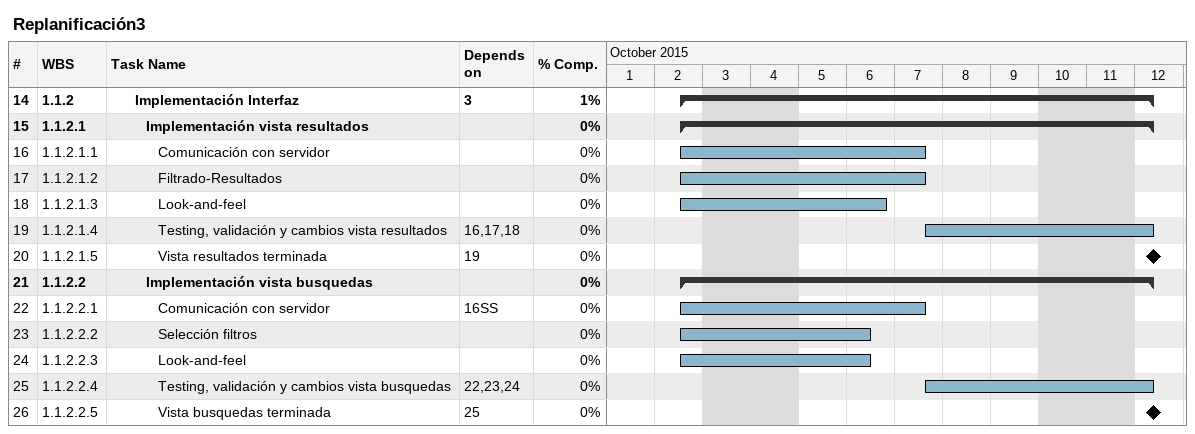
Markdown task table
Replanificación3

| ID | WBS | Task | Start | Finish | Predecessors | % complete |
|---|---|---|---|---|---|---|
| 14 | 1.1.2 | **Implementación Interfaz** | 2015-10-02 | 2015-10-12 | 3 | 1 |
| 15 | 1.1.2.1 | **Implementación vista resultados** | 2015-10-02 | 2015-10-12 |  | 0 |
| 16 | 1.1.2.1.1 | Comunicación con servidor | 2015-10-02 | 2015-10-07 |  | 0 |
| 17 | 1.1.2.1.2 | Filtrado-Resultados | 2015-10-02 | 2015-10-07 |  | 0 |
| 18 | 1.1.2.1.3 | Look-and-feel | 2015-10-02 | 2015-10-06 |  | 0 |
| 19 | 1.1.2.1.4 | Testing, validación y cambios vista resultados | 2015-10-07 | 2015-10-12 | 16, 17, 18 | 0 |
| 20 | 1.1.2.1.5 | Vista resultados terminada (milestone) | 2015-10-12 | 2015-10-12 | 19 | 0 |
| 21 | 1.1.2.2 | **Implementación vista busquedas** | 2015-10-02 | 2015-10-12 |  | 0 |
| 22 | 1.1.2.2.1 | Comunicación con servidor | 2015-10-02 | 2015-10-07 | 16SS | 0 |
| 23 | 1.1.2.2.2 | Selección filtros | 2015-10-02 | 2015-10-06 |  | 0 |
| 24 | 1.1.2.2.3 | Look-and-feel | 2015-10-02 | 2015-10-06 |  | 0 |
| 25 | 1.1.2.2.4 | Testing, validación y cambios vista busquedas | 2015-10-07 | 2015-10-12 | 22, 23, 24 | 0 |
| 26 | 1.1.2.2.5 | Vista busquedas terminada (milestone) | 2015-10-12 | 2015-10-12 | 25 | 0 |
